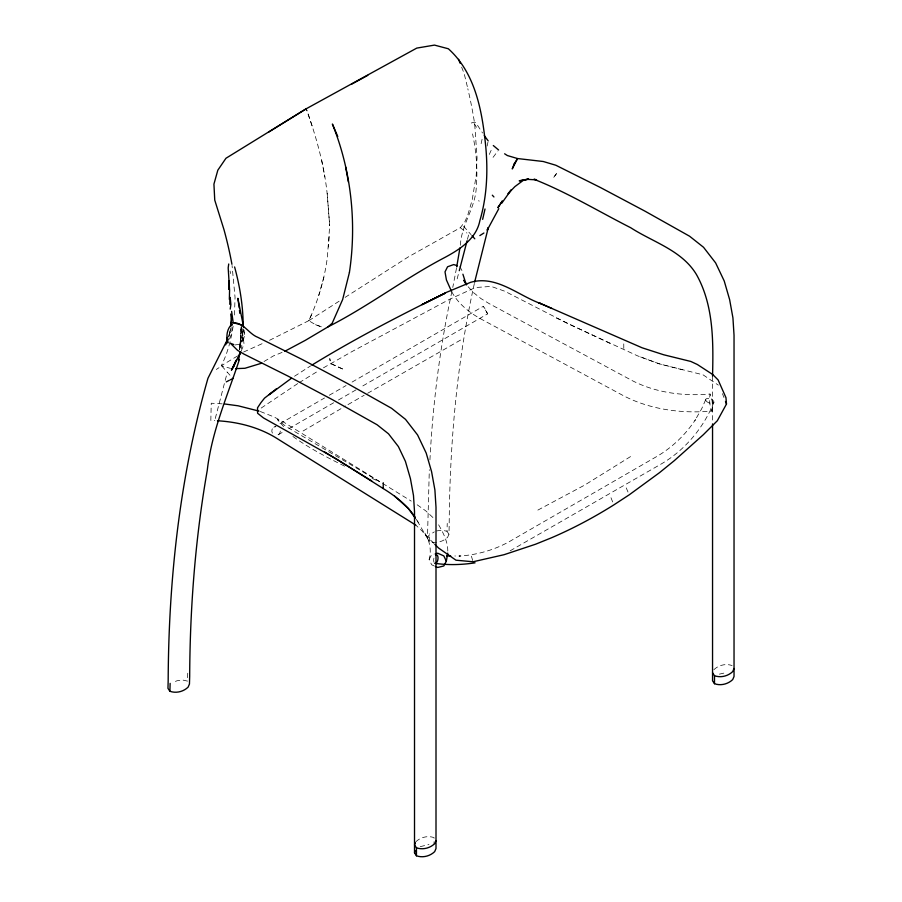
<?xml version="1.0" encoding="UTF-8"?>
<svg xmlns="http://www.w3.org/2000/svg" width="902" height="902" viewBox="0 0 902 902"><rect width="100%" height="100%" fill="white"/><g stroke="black" fill="none" stroke-linecap="round" stroke-linejoin="round"><path stroke-width="0.68" stroke-dasharray="4.51 3.38" d="M240.947 343.019L240.981 340.302L239.571 349.491M187.729 673.196L187.503 681.111L182.429 679.984L177.051 680.762L172.541 682.634M474.373 283.454C456.66 363.111 449.692 444.821 449.173 526.317L448.948 534.221L447.618 537.321C442.893 541.888 435.632 543.714 429.397 541.448L427.458 538.517L429.318 469.716M429.397 541.448L429.623 533.544M448.948 534.221L447.009 531.289L447.234 523.374M243.055 329.478L241.544 348.668M234.475 315.023L235.05 297.389L232.062 265.515M269.54 340.302L308.755 320.695C318.18 300.761 324.472 279.304 327.347 257.431L329.692 225.737L327.189 193.592L329.692 225.737M429.927 459.93C432.937 402.427 440.153 345.083 452.488 288.832M329.207 236.493L328.463 247.092M468.127 286.746L473.832 292.879L480.879 298.528L489.143 303.602L631.907 380.464C655.788 392.832 683.423 396.328 709.987 394.027C709.457 399.642 709.265 406.125 712.028 411.109C681.912 413.714 650.567 409.756 623.496 395.73L480.732 318.868C469.254 312.498 458.543 304.008 452.071 292.383M712.028 411.109C712.557 405.505 712.749 399.022 709.987 394.027M239.504 349.142L241.026 337.596L241.375 325.599L239.718 348.691L241.026 337.596L241.217 326.332M239.718 348.691L240.981 340.302M233.133 326.174C231.092 339.806 227.563 353.37 221.294 365.705L230.506 368.399M456.48 268.266L452.77 287.445M460.403 245.265C461.249 224.215 476.143 207.234 476.312 185.857C477.834 168.471 476.143 150.961 472.558 133.913M434.087 565.858L431.663 564.787L429.138 559.511C431.708 550.457 429.735 540.693 424.695 532.845L427.086 537.366L422.136 531.019L415.788 525.099M230.495 329.275L228.804 336.908L230.777 328.001M487.136 146.034L487.937 142.189M239.425 349.367L240.462 344.429L241.172 326.423L241.161 334.8L239.402 349.243M481.116 143.711L482.694 136.405M215.274 418.505L227.327 372.222M457.167 278.853L458.938 272.043M467.439 239.38L469.209 232.569M323.897 277.185L318.71 295.473M229.04 334.879L230.36 330.031M228.849 336.029L230.055 332.319L228.725 336.311M229.412 339.197L231.735 333.278L232.028 325.351M241.274 350.867L244.07 344.169L241.905 327.888M427.458 538.517L428.8 535.416L434.302 531.876M705.657 399.721L701.745 408.64L694.833 420.659L695.487 419.644C685.621 434.538 672.542 447.223 657.13 456.299L510.115 541.177C494.544 549.983 477.023 554.967 459.197 556.072L460.392 556.004L454.845 555.993M713.933 402.179C703.684 427.661 685.238 449.906 661.482 463.831L509.483 551.201M489.29 154.445L492.154 148.086M315.52 324.675L322.127 327.099L315.508 324.686L308.755 320.695L312.464 312.78M429.138 559.511L431.663 554.73L434.087 554.121M493.078 157.343L497.825 151.04M345.105 297.378L407.907 257.16L460.347 227.687L464.97 221.588L467.777 215.014L472.163 200.097L476.2 175.473L477.057 157.67L474.7 124.093A321.315 178.585 62.6 0 0 467.822 88.757M415.845 841.758C420.569 837.191 427.83 835.376 434.065 837.631L434.065 844.283M713.888 669.69C718.601 665.124 725.873 663.297 732.097 665.563M264.004 361.522L273.295 355.986L283.589 351.791M261.185 408.065L298.01 383.384M294.526 376.235L310.638 365.885M308.777 320.695L340.426 300.377M216.288 369.459L219.017 367.712M299.126 382.685L318.632 370.711M237.609 355.929L221.294 365.705M303.095 430.987L345.624 405.956M630.543 456.581L584.744 485.05L537.75 510.16M323.457 367.836L351.915 351.622L449.557 299.306L475.32 287.558L491.15 286.396L504.692 291.199L569.512 324.427L637.59 355.862L659.08 363.777L703.041 374.826L718.319 385.12M312.115 125.964L306.285 108.736C316.027 136.236 324.122 164.502 327.155 193.614M321.71 160.297L324.9 177.074M273.858 427.244L275.922 426.048M280.048 423.669L324.517 397.996M329.298 395.234L346.075 385.549M352.084 382.076L483.292 306.319L484.622 308.067L487.644 313.862L360.022 387.544M278.211 434.775L284.401 431.201M288.978 428.563L333.65 402.777M338.43 400.014L356.437 389.619M347.969 404.615L364.16 395.268M367.633 393.272L461.925 339.287M243.563 352.039L263.903 342.884M719.39 674.132L727.012 672.418M420.219 846.674L428.98 844.497M471.284 123.022L474.249 122.12L475.828 122.717L482.57 132.989M234.881 344.992L239.301 344.271L242.57 340.55L244.656 334.868L243.923 328.756M436.557 530.94L441.924 530.162L447.009 531.289M222.129 403.848L211.248 403.217L210.82 420.388L214.823 420.614M682.566 369.809L659.08 363.777L637.59 355.862M260.317 411.515L274.084 416.961L284.04 422.361L411.222 501.106M478.41 200.763L479.323 201.09M372.03 478.398L379.674 481.758L285.551 426.195L277.342 419.441L283.623 426.601M344.677 466.165C326.862 457.348 308.935 447.99 292.8 436.376M610.034 343.38L556.263 317.966M417.175 504.793L425.823 510.904L433.016 517.613M460.347 227.687L466.932 233.054M433.873 543.387L425.485 535.066L415.348 517.635M487.644 313.862L483.292 306.319M463.639 226.323L471.07 234.655M221.745 365.975L232.896 378.479M474.181 123.54L476.493 127.295M416.036 519.157L418.336 522.359M438.631 524.806C443.592 533.51 448.463 542.767 447.73 553.129M459.885 266.53L462.433 271.513M626.247 487.903L628.22 492.526M610.992 497.757L612.898 502.504M722.446 393.644L723.956 397.534M461.644 67.165L464.192 73.693L467.856 88.757M471.408 556.196L472.738 560.661M242.886 328.745L244.656 334.868L243.033 341.486L241.736 328.396M230.055 271.017L230.664 273.565M623.767 343.91L623.801 349.626M712.546 376.089L712.546 422.486M272.404 433.107A4.352 4.194 60 0 1 275.967 426.691M280.274 431.077A4.352 4.194 60 0 1 276.102 435.316M434.009 562.262A4.352 2.086 -80.7 0 1 433.918 558.146M556.433 173.669L553.242 178.021L556.433 173.669M342.58 368.974L330.684 363.54L329.771 358.556L330.684 363.54L342.58 368.974M706.153 400.962A4.352 2.086 20.7 0 0 713.313 403.104A4.352 2.086 20.7 0 0 709.919 398.785A4.352 2.086 20.7 0 0 706.153 400.962"/><path stroke-width="1.35" d="M415.348 517.635C407.433 505.289 395.527 496.156 383.192 488.534L383.282 482.739M228.736 289.418L228.961 280.759M229.345 299.396L229.582 290.218L228.183 267.894L228.725 263.993M239.47 359.323C227.451 395.967 211.677 431.483 207.268 470.269C195.362 538.223 190.006 607.181 189.679 676.139L189.454 684.043L188.112 687.144C183.399 691.71 176.127 693.525 169.903 691.27L170.128 683.366M229.739 304.29L230.213 297.435L230.878 304.56L230.202 309.115M231.555 319.387L230.991 325.543L231.397 318.71M230.923 326.05L231.476 322.059M349.435 272.325C356.842 222.738 351.182 170.512 332.387 124.036L337.765 136.518M456.705 266.913L459.941 247.971M435.305 566.388L437.741 567.459L443.818 565.96L446.332 561.179L447.73 553.129M238.342 360.417L239.774 352.84M349.457 272.314L342.647 299.532L332.184 323.232L328.012 326.874L305.135 340.437L284.806 351.284M474.655 282.089L488.23 227.868M482.638 219.366L485.017 208.993M459.298 270.679L467.089 240.733M227.879 339.062L226.876 342.32L227.484 337.371L227.811 343.019C225.951 336.638 226.808 328.948 231.837 324.235M225.692 344.846L227.383 340.291M488.106 227.755L487.148 230.235L498.795 208.689M227.597 339.22L207.956 378.288C179.938 476.38 168.618 578.588 168.178 680.435L167.964 688.339L169.903 691.27M236.234 360.169L233.032 367.915L235.602 361.758M238.432 357.542L240.811 351.983L231.408 370.192L235.557 361.747M415.405 842.795L414.514 844.858L416.453 847.79L416.453 855.784C422.677 858.039 429.95 856.212 434.674 851.646L436.004 848.545L436.004 507.296L434.899 489.955L431.596 471.735L426.195 453.063L417.592 434.967L405.505 419.351L391.536 408.279L346.92 383.215L302.339 359.56L257.825 337.325C248.659 333.819 243.991 322.69 233.212 322.702L231.622 311.415M416.453 855.784L414.514 852.841L415.405 850.778M436.004 840.563L434.674 843.663C429.95 848.23 422.677 850.045 416.453 847.79M734.036 668.495L732.706 671.595C727.982 676.162 720.721 677.977 714.497 675.722L712.546 672.791M551.821 308.439L538.607 302.677L642.134 347.8L663.725 354.779L690.819 361.454L697.393 364.521L712.828 374.589L718.139 379.967L725.963 397.658L726.482 404.028L717.327 420.749L703.289 434.753L674.335 460.629L659.475 472.693L629.213 494.837L613.856 504.883A586.582 393.61 -69.8 0 1 551.381 537.829L535.608 544.21L504.049 554.707L473.065 561.766L455.984 560.198L438.541 548.01L434.809 544.312M501.67 203.311L511.22 189.927L508.074 193.671L514.895 186.613L523.622 180.118L528.527 179.058M276.598 388.604L269.224 394.659L291.267 378.4M272.291 392.156L264.534 398.12L260.994 402.585L257.532 407.805L257.6 413.251L263.418 417.885L336.457 458.983L383.192 488.534M479.853 235.591L483.9 233.02M311.833 365.141C354.971 338.69 399.992 315.373 445.396 293.082L422.057 304.617L446.298 292.428L470.675 282.303C496.359 274.963 517.895 295.337 540.704 303.602M261.817 363.145L244.949 368.275L235.76 368.636M268.661 132.087L306.285 108.736L416.769 48.099L434.493 45.1L448.362 48.776C475.85 73.479 482.435 112.502 485.84 147.59C488.016 172.045 486.866 197.008 479.864 220.652C476.369 238.68 460.065 249.245 445.058 257.352C404.795 278.357 368.591 306.263 328.024 326.862M306.285 108.736L225.951 158.267L217.822 170.196L213.932 184.121L214.744 200.097L223.955 229.57A321.315 192.058 57.3 0 1 231.927 264.275M351.859 84.044L367.79 75.34M226.289 381.873L229.119 380.418M230.066 379.934L232.896 378.479M435.305 553.828L437.741 553.23L443.818 555.903L446.332 561.179M528.313 179.036L519.202 180.84L527.986 179.385L536.419 179.859M475.072 562.825C461.768 564.855 448.181 565.272 434.843 563.31A4.352 2.086 -80.7 0 0 437.977 558.969A4.352 2.086 -80.7 0 0 435.745 554.989M446.535 555.982L450.696 555.993M217.483 420.772C237.542 421.922 257.668 426.95 275.031 437.278L415.788 525.099M224.857 404.006L238.162 405.81L258.975 411.098M536.532 179.701L533.95 179.25C567.471 192.487 598.567 211.418 630.678 227.71C653.127 242.243 681.935 250.328 696.434 274.512C713.764 305.338 713.369 341.824 712.546 376.089M712.546 423.895L712.546 680.773L714.497 683.705C720.721 685.971 727.982 684.144 732.706 679.578L734.036 676.477L734.036 335.228L732.931 317.887L729.639 299.667L724.227 280.996L715.624 262.899L703.537 247.283L689.568 236.211L644.953 211.147L600.382 187.492L555.869 165.258L543.263 161.503L517.545 158.549L507.386 155.55L504.624 153.791M233.212 322.702L241.815 325.07M457.415 265.752L453.717 264.568L447.561 266.778L445.013 271.863L446.411 279.913L451.451 291.233M233.731 344.541L230.281 343.177L237.576 350.348L243.935 354.091L288.257 376.224L332.646 399.789L377.059 424.741L388.503 433.806L398.402 446.591L405.426 461.373L410.433 478.658L413.488 495.536L414.514 511.592L414.514 852.841M324.404 451.823L371.737 480.958M498.614 149.991L493.304 145.538M394.625 496.134L408.38 508.514L415.27 518.098M488.196 140.904L484.284 135.616M492.312 195.193L493.935 196.963M472.005 235.693L474.79 238.816M466.706 284.581L463.853 280.24L466.289 284.84L462.906 274.208M725.479 401.435L726.482 404.028M458.599 59.318L460.121 63.241M234.599 266.947C239.819 286.035 243.044 305.722 243.19 325.532M243.687 327.494L237.88 298.314L239.188 307.808M345.658 167.028L348.409 182.024M239.504 310.491L239.876 313.197L239.549 310.468M230.72 314.031L231.318 318.97M231.758 322.758L232.028 325.351M714.497 675.722L714.497 683.705M514.23 163.814L512.246 168.945L517.545 158.549L514.23 163.814M498.434 206.806L497.927 207.719L502.38 200.966L498.434 206.806"/></g></svg>
